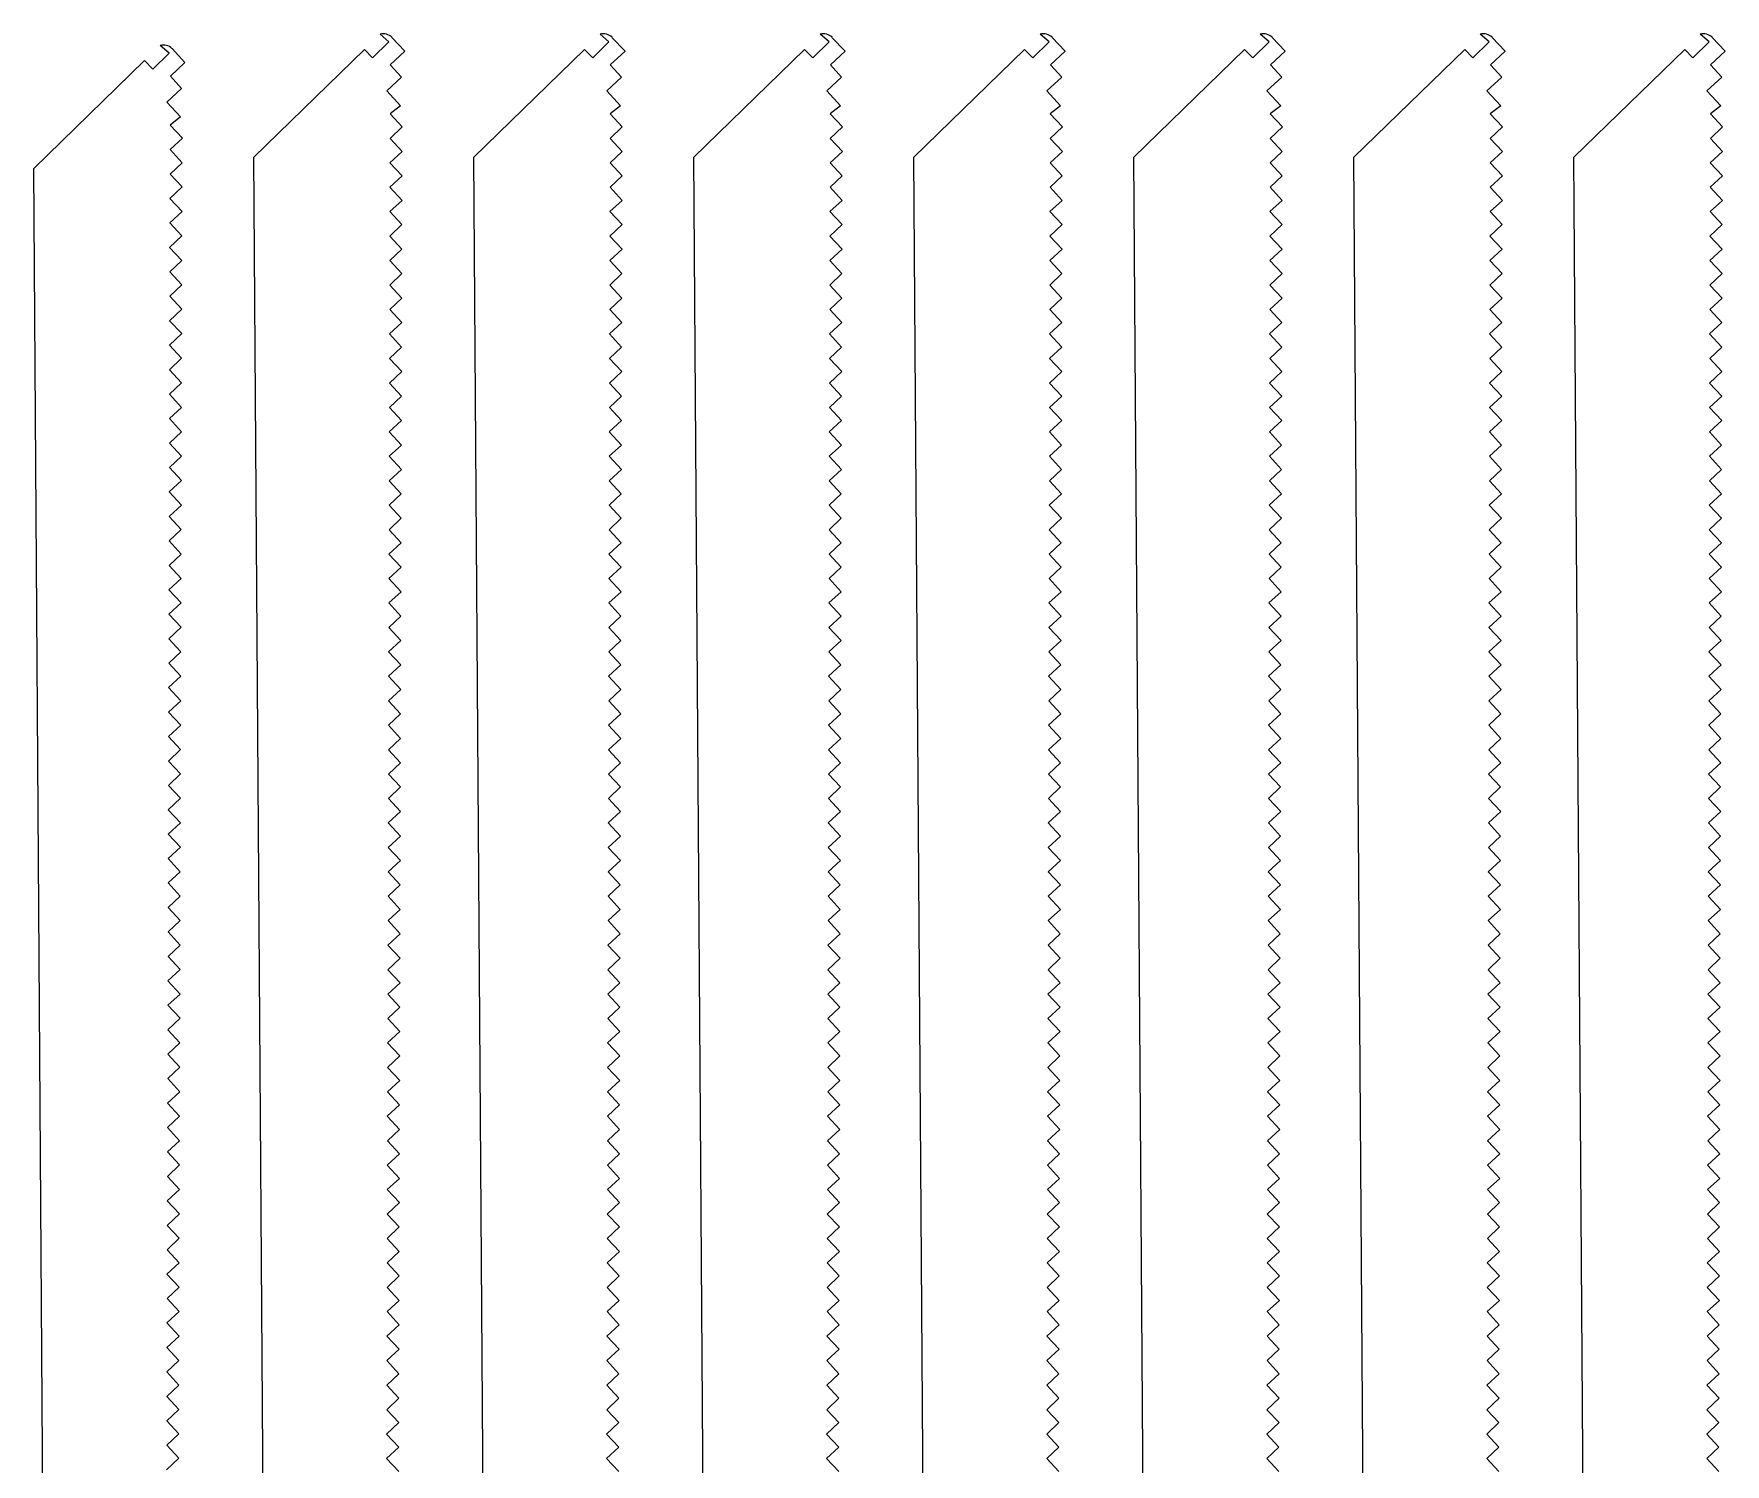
# Model space of a CAD drawing. Extents: x 12 to 2357, y -4 to 494.
# Drawn here: x 1015.9 to 1129.9, y 100.1 to 196.5 of the extents above; entities that cross this region are included whole.
import ezdxf

# ---------------------------------------------------------------- set-up
doc = ezdxf.new("R2010")
doc.units = 0
doc.layers.get('0').update_dxf_attribs({"linetype": 'CONTINUOUS'})

msp = doc.modelspace()

# ---------------------------------------------------------------- linework, layer by layer
for p, q in [((1039.83, 195.96), (1039.23, 196.48)), ((1040.03, 196.27), (1040.91, 195.33)), ((1054.67, 195.96), (1054.07, 196.48)), ((1054.87, 196.27), (1055.75, 195.33)), ((1069.51, 195.96), (1068.91, 196.48)), ((1069.71, 196.27), (1070.59, 195.33)), ((1084.35, 195.96), (1083.75, 196.48)), ((1084.55, 196.27), (1085.43, 195.33)), ((1099.19, 195.96), (1098.59, 196.48)), ((1099.39, 196.27), (1100.27, 195.33)), ((1114.03, 195.96), (1113.43, 196.48)), ((1114.23, 196.27), (1115.11, 195.33)), ((1128.87, 195.96), (1128.27, 196.48)), ((1129.07, 196.27), (1129.95, 195.33)), ((1023.9, 194.13), (1025, 195.2)), ((1025, 195.2), (1024.4, 195.72)), ((1025.2, 195.51), (1026.07, 194.57)), ((1030.71, 188.19), (1038.18, 195.45)), ((1038.18, 195.45), (1038.73, 194.88)), ((1038.73, 194.88), (1039.83, 195.96)), ((1040.91, 195.33), (1039.92, 194.41)), ((1045.55, 188.19), (1053.02, 195.45)), ((1053.02, 195.45), (1053.57, 194.88)), ((1053.57, 194.88), (1054.67, 195.96)), ((1055.75, 195.33), (1054.76, 194.41)), ((1060.39, 188.19), (1067.86, 195.45)), ((1067.86, 195.45), (1068.41, 194.88)), ((1068.41, 194.88), (1069.51, 195.96)), ((1070.59, 195.33), (1069.6, 194.41)), ((1075.23, 188.19), (1082.7, 195.45)), ((1082.7, 195.45), (1083.25, 194.88)), ((1083.25, 194.88), (1084.35, 195.96)), ((1085.43, 195.33), (1084.44, 194.41)), ((1090.07, 188.19), (1097.54, 195.45)), ((1097.54, 195.45), (1098.09, 194.88)), ((1098.09, 194.88), (1099.19, 195.96)), ((1100.27, 195.33), (1099.28, 194.41)), ((1104.91, 188.19), (1112.38, 195.45)), ((1112.38, 195.45), (1112.93, 194.88)), ((1112.93, 194.88), (1114.03, 195.96)), ((1115.11, 195.33), (1114.12, 194.41)), ((1119.75, 188.19), (1127.22, 195.45)), ((1127.22, 195.45), (1127.77, 194.88)), ((1127.77, 194.88), (1128.87, 195.96)), ((1129.95, 195.33), (1128.96, 194.41)), ((1015.88, 187.43), (1023.34, 194.7)), ((1023.34, 194.7), (1023.9, 194.13)), ((1026.07, 194.57), (1025.09, 193.65)), ((1039.92, 194.41), (1040.68, 193.59)), ((1054.76, 194.41), (1055.52, 193.59)), ((1069.6, 194.41), (1070.36, 193.59)), ((1084.44, 194.41), (1085.2, 193.59)), ((1099.28, 194.41), (1100.04, 193.59)), ((1114.12, 194.41), (1114.88, 193.59)), ((1128.96, 194.41), (1129.72, 193.59)), ((1025.85, 192.83), (1024.84, 191.91)), ((1025.09, 193.65), (1025.85, 192.83)), ((1040.68, 193.59), (1039.68, 192.67)), ((1055.52, 193.59), (1054.52, 192.67)), ((1070.36, 193.59), (1069.36, 192.67)), ((1085.2, 193.59), (1084.2, 192.67)), ((1100.04, 193.59), (1099.04, 192.67)), ((1114.88, 193.59), (1113.88, 192.67)), ((1129.72, 193.59), (1128.72, 192.67)), ((1024.84, 191.91), (1025.78, 190.9)), ((1039.68, 192.67), (1040.61, 191.66)), ((1040.61, 191.66), (1039.91, 191.11)), ((1054.52, 192.67), (1055.45, 191.66)), ((1055.45, 191.66), (1054.75, 191.11)), ((1069.36, 192.67), (1070.29, 191.66)), ((1070.29, 191.66), (1069.59, 191.11)), ((1084.2, 192.67), (1085.13, 191.66)), ((1085.13, 191.66), (1084.43, 191.11)), ((1099.04, 192.67), (1099.97, 191.66)), ((1099.97, 191.66), (1099.27, 191.11)), ((1113.88, 192.67), (1114.81, 191.66)), ((1114.81, 191.66), (1114.11, 191.11)), ((1128.72, 192.67), (1129.65, 191.66)), ((1129.65, 191.66), (1128.95, 191.11)), ((1025.78, 190.9), (1025.08, 190.35)), ((1039.91, 191.11), (1040.73, 190.23)), ((1054.75, 191.11), (1055.57, 190.23)), ((1069.59, 191.11), (1070.41, 190.23)), ((1084.43, 191.11), (1085.25, 190.23)), ((1099.27, 191.11), (1100.09, 190.23)), ((1114.11, 191.11), (1114.93, 190.23)), ((1128.95, 191.11), (1129.77, 190.23)), ((1025.9, 189.48), (1025.07, 188.7)), ((1025.08, 190.35), (1025.9, 189.48)), ((1040.73, 190.23), (1039.91, 189.46)), ((1039.91, 189.46), (1040.73, 188.58)), ((1055.57, 190.23), (1054.75, 189.46)), ((1054.75, 189.46), (1055.57, 188.58)), ((1070.41, 190.23), (1069.59, 189.46)), ((1069.59, 189.46), (1070.41, 188.58)), ((1085.25, 190.23), (1084.43, 189.46)), ((1084.43, 189.46), (1085.25, 188.58)), ((1100.09, 190.23), (1099.27, 189.46)), ((1099.27, 189.46), (1100.08, 188.58)), ((1114.93, 190.23), (1114.11, 189.46)), ((1114.11, 189.46), (1114.92, 188.58)), ((1129.77, 190.23), (1128.95, 189.46)), ((1128.95, 189.46), (1129.76, 188.58)), ((1025.07, 188.7), (1025.89, 187.82)), ((1040.73, 188.58), (1039.9, 187.81)), ((1055.57, 188.58), (1054.74, 187.81)), ((1070.41, 188.58), (1069.58, 187.81)), ((1085.25, 188.58), (1084.42, 187.81)), ((1100.08, 188.58), (1099.26, 187.81)), ((1114.92, 188.58), (1114.1, 187.81)), ((1129.76, 188.58), (1128.94, 187.81)), ((1017.09, 11.54), (1015.88, 187.43)), ((1025.89, 187.82), (1025.07, 187.05)), ((1031.93, 12.3), (1030.71, 188.19)), ((1039.9, 187.81), (1040.72, 186.94)), ((1046.77, 12.3), (1045.55, 188.19)), ((1054.74, 187.81), (1055.56, 186.94)), ((1061.61, 12.3), (1060.39, 188.19)), ((1069.58, 187.81), (1070.4, 186.94)), ((1076.45, 12.3), (1075.23, 188.19)), ((1084.42, 187.81), (1085.24, 186.94)), ((1091.29, 12.3), (1090.07, 188.19)), ((1099.26, 187.81), (1100.08, 186.94)), ((1106.13, 12.3), (1104.91, 188.19)), ((1114.1, 187.81), (1114.92, 186.94)), ((1120.97, 12.3), (1119.75, 188.19)), ((1128.94, 187.81), (1129.76, 186.94)), ((1025.89, 186.18), (1025.06, 185.41)), ((1025.07, 187.05), (1025.89, 186.18)), ((1040.72, 186.94), (1039.9, 186.17)), ((1039.9, 186.17), (1040.72, 185.28)), ((1055.56, 186.94), (1054.74, 186.17)), ((1054.74, 186.17), (1055.56, 185.28)), ((1070.4, 186.94), (1069.58, 186.17)), ((1069.58, 186.17), (1070.4, 185.28)), ((1085.24, 186.94), (1084.42, 186.17)), ((1084.42, 186.17), (1085.24, 185.28)), ((1100.08, 186.94), (1099.26, 186.17)), ((1099.26, 186.17), (1100.08, 185.28)), ((1114.92, 186.94), (1114.1, 186.17)), ((1114.1, 186.17), (1114.92, 185.28)), ((1129.76, 186.94), (1128.94, 186.17)), ((1128.94, 186.17), (1129.76, 185.28)), ((1025.06, 185.41), (1025.88, 184.52)), ((1040.72, 185.28), (1039.89, 184.52)), ((1055.56, 185.28), (1054.73, 184.52)), ((1070.4, 185.28), (1069.57, 184.52)), ((1085.24, 185.28), (1084.41, 184.52)), ((1100.08, 185.28), (1099.25, 184.52)), ((1114.92, 185.28), (1114.09, 184.52)), ((1129.76, 185.28), (1128.93, 184.52)), ((1025.88, 184.52), (1025.06, 183.76)), ((1025.06, 183.76), (1025.87, 182.89)), ((1039.89, 184.52), (1040.71, 183.64)), ((1054.73, 184.52), (1055.55, 183.64)), ((1069.57, 184.52), (1070.39, 183.64)), ((1084.41, 184.52), (1085.23, 183.64)), ((1099.25, 184.52), (1100.07, 183.64)), ((1114.09, 184.52), (1114.91, 183.64)), ((1128.93, 184.52), (1129.75, 183.64)), ((1025.87, 182.89), (1025.04, 182.11)), ((1040.71, 183.64), (1039.88, 182.87)), ((1039.88, 182.87), (1040.71, 181.98)), ((1055.55, 183.64), (1054.72, 182.87)), ((1054.72, 182.87), (1055.55, 181.98)), ((1070.39, 183.64), (1069.56, 182.87)), ((1069.56, 182.87), (1070.39, 181.98)), ((1085.23, 183.64), (1084.4, 182.87)), ((1084.4, 182.87), (1085.23, 181.98)), ((1100.07, 183.64), (1099.24, 182.87)), ((1099.24, 182.87), (1100.07, 181.98)), ((1114.91, 183.64), (1114.08, 182.87)), ((1114.08, 182.87), (1114.91, 181.98)), ((1129.75, 183.64), (1128.92, 182.87)), ((1128.92, 182.87), (1129.75, 181.98)), ((1025.04, 182.11), (1025.87, 181.23)), ((1040.71, 181.98), (1039.89, 181.22)), ((1055.55, 181.98), (1054.73, 181.22)), ((1070.39, 181.98), (1069.57, 181.22)), ((1085.23, 181.98), (1084.41, 181.22)), ((1100.07, 181.98), (1099.25, 181.22)), ((1114.91, 181.98), (1114.08, 181.22)), ((1129.75, 181.98), (1128.92, 181.22)), ((1025.87, 181.23), (1025.05, 180.46)), ((1025.05, 180.46), (1025.87, 179.58)), ((1040.7, 180.34), (1039.88, 179.57)), ((1039.89, 181.22), (1040.7, 180.34)), ((1055.54, 180.34), (1054.72, 179.57)), ((1054.73, 181.22), (1055.54, 180.34)), ((1070.38, 180.34), (1069.56, 179.57)), ((1069.57, 181.22), (1070.38, 180.34)), ((1085.22, 180.34), (1084.4, 179.57)), ((1084.41, 181.22), (1085.22, 180.34)), ((1100.06, 180.34), (1099.24, 179.57)), ((1099.25, 181.22), (1100.06, 180.34)), ((1114.08, 181.22), (1114.9, 180.34)), ((1114.9, 180.34), (1114.08, 179.57)), ((1128.92, 181.22), (1129.74, 180.34)), ((1129.74, 180.34), (1128.92, 179.57)), ((1025.87, 179.58), (1025.05, 178.82)), ((1039.88, 179.57), (1040.7, 178.69)), ((1054.72, 179.57), (1055.54, 178.69)), ((1069.56, 179.57), (1070.38, 178.69)), ((1084.4, 179.57), (1085.22, 178.69)), ((1099.24, 179.57), (1100.06, 178.69)), ((1114.08, 179.57), (1114.9, 178.69)), ((1128.92, 179.57), (1129.74, 178.69)), ((1025.05, 178.82), (1025.86, 177.93)), ((1040.7, 178.69), (1039.88, 177.92)), ((1055.54, 178.69), (1054.72, 177.92)), ((1070.38, 178.69), (1069.56, 177.92)), ((1085.22, 178.69), (1084.4, 177.92)), ((1100.06, 178.69), (1099.24, 177.92)), ((1114.9, 178.69), (1114.08, 177.92)), ((1129.74, 178.69), (1128.92, 177.92)), ((1025.86, 177.93), (1025.04, 177.16)), ((1025.04, 177.16), (1025.86, 176.29)), ((1040.69, 177.04), (1039.86, 176.27)), ((1039.88, 177.92), (1040.69, 177.04)), ((1055.53, 177.04), (1054.7, 176.27)), ((1054.72, 177.92), (1055.53, 177.04)), ((1070.37, 177.04), (1069.54, 176.27)), ((1069.56, 177.92), (1070.37, 177.04)), ((1085.21, 177.04), (1084.38, 176.27)), ((1084.4, 177.92), (1085.21, 177.04)), ((1100.05, 177.04), (1099.22, 176.27)), ((1099.24, 177.92), (1100.05, 177.04)), ((1114.89, 177.04), (1114.06, 176.27)), ((1114.08, 177.92), (1114.89, 177.04)), ((1129.73, 177.04), (1128.9, 176.27)), ((1128.92, 177.92), (1129.73, 177.04)), ((1025.86, 176.29), (1025.03, 175.51)), ((1039.86, 176.27), (1040.68, 175.38)), ((1054.7, 176.27), (1055.52, 175.38)), ((1069.54, 176.27), (1070.36, 175.38)), ((1084.38, 176.27), (1085.2, 175.38)), ((1099.22, 176.27), (1100.04, 175.38)), ((1114.06, 176.27), (1114.88, 175.38)), ((1128.9, 176.27), (1129.72, 175.38)), ((1025.03, 175.51), (1025.85, 174.63)), ((1025.85, 174.63), (1025.03, 173.85)), ((1040.68, 175.38), (1039.87, 174.61)), ((1039.87, 174.61), (1040.69, 173.74)), ((1055.52, 175.38), (1054.71, 174.61)), ((1054.71, 174.61), (1055.53, 173.74)), ((1070.36, 175.38), (1069.55, 174.61)), ((1069.55, 174.61), (1070.37, 173.74)), ((1085.2, 175.38), (1084.39, 174.61)), ((1084.39, 174.61), (1085.21, 173.74)), ((1100.04, 175.38), (1099.23, 174.61)), ((1099.23, 174.61), (1100.05, 173.74)), ((1114.88, 175.38), (1114.07, 174.61)), ((1114.07, 174.61), (1114.89, 173.74)), ((1129.72, 175.38), (1128.91, 174.61)), ((1128.91, 174.61), (1129.72, 173.74)), ((1025.03, 173.85), (1025.85, 172.98)), ((1040.69, 173.74), (1039.86, 172.96)), ((1055.53, 173.74), (1054.7, 172.96)), ((1070.37, 173.74), (1069.54, 172.96)), ((1085.21, 173.74), (1084.38, 172.96)), ((1100.05, 173.74), (1099.22, 172.96)), ((1114.89, 173.74), (1114.06, 172.96)), ((1129.72, 173.74), (1128.9, 172.96)), ((1025.85, 172.98), (1025.02, 172.21)), ((1039.86, 172.96), (1040.68, 172.08)), ((1054.7, 172.96), (1055.52, 172.08)), ((1069.54, 172.96), (1070.36, 172.08)), ((1084.38, 172.96), (1085.2, 172.08)), ((1099.22, 172.96), (1100.04, 172.08)), ((1114.06, 172.96), (1114.88, 172.08)), ((1128.9, 172.96), (1129.72, 172.08)), ((1025.02, 172.21), (1025.85, 171.32)), ((1025.85, 171.32), (1025.02, 170.56)), ((1040.68, 172.08), (1039.86, 171.32)), ((1039.86, 171.32), (1040.68, 170.44)), ((1055.52, 172.08), (1054.7, 171.32)), ((1054.7, 171.32), (1055.52, 170.44)), ((1070.36, 172.08), (1069.54, 171.32)), ((1069.54, 171.32), (1070.36, 170.44)), ((1085.2, 172.08), (1084.38, 171.32)), ((1084.38, 171.32), (1085.2, 170.44)), ((1100.04, 172.08), (1099.22, 171.32)), ((1099.22, 171.32), (1100.04, 170.44)), ((1114.88, 172.08), (1114.06, 171.32)), ((1114.06, 171.32), (1114.88, 170.44)), ((1129.72, 172.08), (1128.9, 171.32)), ((1128.9, 171.32), (1129.72, 170.44)), ((1025.02, 170.56), (1025.84, 169.68)), ((1040.68, 170.44), (1039.85, 169.67)), ((1055.52, 170.44), (1054.69, 169.67)), ((1070.36, 170.44), (1069.53, 169.67)), ((1085.2, 170.44), (1084.37, 169.67)), ((1100.04, 170.44), (1099.21, 169.67)), ((1114.88, 170.44), (1114.05, 169.67)), ((1129.72, 170.44), (1128.89, 169.67)), ((1025.84, 169.68), (1025.02, 168.91)), ((1025.02, 168.91), (1025.84, 168.03)), ((1039.85, 169.67), (1040.67, 168.78)), ((1054.69, 169.67), (1055.51, 168.78)), ((1069.53, 169.67), (1070.35, 168.78)), ((1084.37, 169.67), (1085.19, 168.78)), ((1099.21, 169.67), (1100.03, 168.78)), ((1114.05, 169.67), (1114.87, 168.78)), ((1128.89, 169.67), (1129.71, 168.78)), ((1025.84, 168.03), (1025.02, 167.26)), ((1040.67, 168.78), (1039.85, 168.02)), ((1039.85, 168.02), (1040.67, 167.14)), ((1055.51, 168.78), (1054.69, 168.02)), ((1054.69, 168.02), (1055.51, 167.14)), ((1070.35, 168.78), (1069.53, 168.02)), ((1069.53, 168.02), (1070.35, 167.14)), ((1085.19, 168.78), (1084.37, 168.02)), ((1084.37, 168.02), (1085.19, 167.14)), ((1100.03, 168.78), (1099.21, 168.02)), ((1099.21, 168.02), (1100.03, 167.14)), ((1114.87, 168.78), (1114.05, 168.02)), ((1114.05, 168.02), (1114.87, 167.14)), ((1129.71, 168.78), (1128.89, 168.02)), ((1128.89, 168.02), (1129.71, 167.14)), ((1025.02, 167.26), (1025.83, 166.38)), ((1040.67, 167.14), (1039.85, 166.37)), ((1055.51, 167.14), (1054.69, 166.37)), ((1070.35, 167.14), (1069.53, 166.37)), ((1085.19, 167.14), (1084.37, 166.37)), ((1100.03, 167.14), (1099.21, 166.37)), ((1114.87, 167.14), (1114.05, 166.37)), ((1129.71, 167.14), (1128.89, 166.37)), ((1025.83, 166.38), (1025.01, 165.62)), ((1025.01, 165.62), (1025.83, 164.73)), ((1040.66, 165.49), (1039.84, 164.72)), ((1039.85, 166.37), (1040.66, 165.49)), ((1055.5, 165.49), (1054.68, 164.72)), ((1054.69, 166.37), (1055.5, 165.49)), ((1070.34, 165.49), (1069.52, 164.72)), ((1069.53, 166.37), (1070.34, 165.49)), ((1085.18, 165.49), (1084.36, 164.72)), ((1084.37, 166.37), (1085.18, 165.49)), ((1100.02, 165.49), (1099.2, 164.72)), ((1099.21, 166.37), (1100.02, 165.49)), ((1114.86, 165.49), (1114.04, 164.72)), ((1114.05, 166.37), (1114.86, 165.49)), ((1129.7, 165.49), (1128.88, 164.72)), ((1128.89, 166.37), (1129.7, 165.49)), ((1025.83, 164.73), (1025.01, 163.96)), ((1039.84, 164.72), (1040.66, 163.84)), ((1054.68, 164.72), (1055.5, 163.84)), ((1069.52, 164.72), (1070.34, 163.84)), ((1084.36, 164.72), (1085.18, 163.84)), ((1099.2, 164.72), (1100.02, 163.84)), ((1114.04, 164.72), (1114.86, 163.84)), ((1128.88, 164.72), (1129.7, 163.84)), ((1025.01, 163.96), (1025.82, 163.09)), ((1040.66, 163.84), (1039.84, 163.07)), ((1055.5, 163.84), (1054.68, 163.07)), ((1070.34, 163.84), (1069.52, 163.07)), ((1085.18, 163.84), (1084.36, 163.07)), ((1100.02, 163.84), (1099.2, 163.07)), ((1114.86, 163.84), (1114.04, 163.07)), ((1129.7, 163.84), (1128.88, 163.07)), ((1025.82, 163.09), (1025, 162.31)), ((1025, 162.31), (1025.82, 161.43)), ((1040.65, 162.19), (1039.83, 161.42)), ((1039.84, 163.07), (1040.65, 162.19)), ((1055.49, 162.19), (1054.67, 161.42)), ((1054.68, 163.07), (1055.49, 162.19)), ((1070.33, 162.19), (1069.51, 161.42)), ((1069.52, 163.07), (1070.33, 162.19)), ((1085.17, 162.19), (1084.35, 161.42)), ((1084.36, 163.07), (1085.17, 162.19)), ((1100.01, 162.19), (1099.19, 161.42)), ((1099.2, 163.07), (1100.01, 162.19)), ((1114.85, 162.19), (1114.03, 161.42)), ((1114.04, 163.07), (1114.85, 162.19)), ((1129.69, 162.19), (1128.87, 161.42)), ((1128.88, 163.07), (1129.69, 162.19)), ((1025.82, 161.43), (1025, 160.66)), ((1039.83, 161.42), (1040.65, 160.55)), ((1054.67, 161.42), (1055.49, 160.55)), ((1069.51, 161.42), (1070.33, 160.55)), ((1084.35, 161.42), (1085.17, 160.55)), ((1099.19, 161.42), (1100.01, 160.55)), ((1114.03, 161.42), (1114.85, 160.55)), ((1128.87, 161.42), (1129.69, 160.55)), ((1025.82, 159.79), (1024.99, 159.01)), ((1025, 160.66), (1025.82, 159.79)), ((1040.65, 160.55), (1039.83, 159.77)), ((1039.83, 159.77), (1040.65, 158.89)), ((1055.49, 160.55), (1054.67, 159.77)), ((1054.67, 159.77), (1055.49, 158.89)), ((1070.33, 160.55), (1069.51, 159.77)), ((1069.51, 159.77), (1070.33, 158.89)), ((1085.17, 160.55), (1084.35, 159.77)), ((1084.35, 159.77), (1085.17, 158.89)), ((1100.01, 160.55), (1099.19, 159.77)), ((1099.19, 159.77), (1100.01, 158.89)), ((1114.85, 160.55), (1114.03, 159.77)), ((1114.03, 159.77), (1114.85, 158.89)), ((1129.69, 160.55), (1128.87, 159.77)), ((1128.87, 159.77), (1129.69, 158.89)), ((1024.99, 159.01), (1025.81, 158.13)), ((1040.65, 158.89), (1039.82, 158.13)), ((1055.49, 158.89), (1054.66, 158.13)), ((1070.33, 158.89), (1069.5, 158.13)), ((1085.17, 158.89), (1084.34, 158.13)), ((1100.01, 158.89), (1099.18, 158.13)), ((1114.85, 158.89), (1114.02, 158.13)), ((1129.69, 158.89), (1128.86, 158.13)), ((1025.81, 158.13), (1024.99, 157.37)), ((1039.82, 158.13), (1040.64, 157.25)), ((1054.66, 158.13), (1055.48, 157.25)), ((1069.5, 158.13), (1070.32, 157.25)), ((1084.34, 158.13), (1085.16, 157.25)), ((1099.18, 158.13), (1100, 157.25)), ((1114.02, 158.13), (1114.84, 157.25)), ((1128.86, 158.13), (1129.68, 157.25)), ((1025.81, 156.49), (1024.98, 155.72)), ((1024.99, 157.37), (1025.81, 156.49)), ((1040.64, 157.25), (1039.82, 156.48)), ((1039.82, 156.48), (1040.64, 155.59)), ((1055.48, 157.25), (1054.66, 156.48)), ((1054.66, 156.48), (1055.48, 155.59)), ((1070.32, 157.25), (1069.5, 156.48)), ((1069.5, 156.48), (1070.32, 155.59)), ((1085.16, 157.25), (1084.34, 156.48)), ((1084.34, 156.48), (1085.16, 155.59)), ((1100, 157.25), (1099.18, 156.48)), ((1099.18, 156.48), (1100, 155.59)), ((1114.84, 157.25), (1114.02, 156.48)), ((1114.02, 156.48), (1114.84, 155.59)), ((1129.68, 157.25), (1128.86, 156.48)), ((1128.86, 156.48), (1129.68, 155.59)), ((1024.98, 155.72), (1025.8, 154.84)), ((1040.64, 155.59), (1039.81, 154.83)), ((1055.48, 155.59), (1054.65, 154.83)), ((1070.32, 155.59), (1069.49, 154.83)), ((1085.16, 155.59), (1084.33, 154.83)), ((1100, 155.59), (1099.17, 154.83)), ((1114.84, 155.59), (1114.01, 154.83)), ((1129.68, 155.59), (1128.85, 154.83)), ((1025.8, 154.84), (1024.98, 154.07)), ((1024.98, 154.07), (1025.79, 153.2)), ((1039.81, 154.83), (1040.63, 153.96)), ((1054.65, 154.83), (1055.47, 153.96)), ((1069.49, 154.83), (1070.31, 153.96)), ((1084.33, 154.83), (1085.15, 153.96)), ((1099.17, 154.83), (1099.99, 153.96)), ((1114.01, 154.83), (1114.83, 153.96)), ((1128.85, 154.83), (1129.67, 153.96)), ((1025.79, 153.2), (1024.97, 152.43)), ((1040.63, 153.96), (1039.8, 153.19)), ((1039.8, 153.19), (1040.63, 152.3)), ((1055.47, 153.96), (1054.64, 153.19)), ((1054.64, 153.19), (1055.47, 152.3)), ((1070.31, 153.96), (1069.48, 153.19)), ((1069.48, 153.19), (1070.31, 152.3)), ((1085.15, 153.96), (1084.32, 153.19)), ((1084.32, 153.19), (1085.15, 152.3)), ((1099.99, 153.96), (1099.16, 153.19)), ((1099.16, 153.19), (1099.99, 152.3)), ((1114.83, 153.96), (1114, 153.19)), ((1114, 153.19), (1114.83, 152.3)), ((1129.67, 153.96), (1128.84, 153.19)), ((1128.84, 153.19), (1129.67, 152.3)), ((1024.97, 152.43), (1025.79, 151.54)), ((1040.63, 152.3), (1039.81, 151.53)), ((1055.47, 152.3), (1054.65, 151.53)), ((1070.31, 152.3), (1069.49, 151.53)), ((1085.15, 152.3), (1084.33, 151.53)), ((1099.99, 152.3), (1099.17, 151.53)), ((1114.83, 152.3), (1114.01, 151.53)), ((1129.67, 152.3), (1128.85, 151.53)), ((1025.79, 151.54), (1024.97, 150.77)), ((1024.97, 150.77), (1025.79, 149.9)), ((1040.62, 150.65), (1039.8, 149.89)), ((1039.81, 151.53), (1040.62, 150.65)), ((1055.46, 150.65), (1054.64, 149.89)), ((1054.65, 151.53), (1055.46, 150.65)), ((1070.3, 150.65), (1069.48, 149.89)), ((1069.49, 151.53), (1070.3, 150.65)), ((1085.14, 150.65), (1084.32, 149.89)), ((1084.33, 151.53), (1085.14, 150.65)), ((1099.98, 150.65), (1099.16, 149.89)), ((1099.17, 151.53), (1099.98, 150.65)), ((1114.82, 150.65), (1114, 149.89)), ((1114.01, 151.53), (1114.82, 150.65)), ((1129.66, 150.65), (1128.84, 149.89)), ((1128.85, 151.53), (1129.66, 150.65)), ((1025.79, 149.9), (1024.97, 149.13)), ((1039.8, 149.89), (1040.62, 149)), ((1054.64, 149.89), (1055.46, 149)), ((1069.48, 149.89), (1070.3, 149)), ((1084.32, 149.89), (1085.14, 149)), ((1099.16, 149.89), (1099.98, 149)), ((1114, 149.89), (1114.82, 149)), ((1128.84, 149.89), (1129.66, 149)), ((1024.97, 149.13), (1025.78, 148.24)), ((1040.62, 149), (1039.8, 148.23)), ((1055.46, 149), (1054.64, 148.23)), ((1070.3, 149), (1069.48, 148.23)), ((1085.14, 149), (1084.32, 148.23)), ((1099.98, 149), (1099.16, 148.23)), ((1114.82, 149), (1114, 148.23)), ((1129.66, 149), (1128.84, 148.23)), ((1025.78, 148.24), (1024.96, 147.47)), ((1024.96, 147.47), (1025.78, 146.6)), ((1040.61, 147.36), (1039.79, 146.59)), ((1039.8, 148.23), (1040.61, 147.36)), ((1055.45, 147.36), (1054.63, 146.59)), ((1054.64, 148.23), (1055.45, 147.36)), ((1070.29, 147.36), (1069.47, 146.59)), ((1069.48, 148.23), (1070.29, 147.36)), ((1085.13, 147.36), (1084.31, 146.59)), ((1084.32, 148.23), (1085.13, 147.36)), ((1099.97, 147.36), (1099.15, 146.59)), ((1099.16, 148.23), (1099.97, 147.36)), ((1114.81, 147.36), (1113.99, 146.59)), ((1114, 148.23), (1114.81, 147.36)), ((1129.65, 147.36), (1128.83, 146.59)), ((1128.84, 148.23), (1129.65, 147.36)), ((1025.78, 146.6), (1024.96, 145.83)), ((1039.79, 146.59), (1040.61, 145.72)), ((1054.63, 146.59), (1055.45, 145.72)), ((1069.47, 146.59), (1070.29, 145.72)), ((1084.31, 146.59), (1085.13, 145.72)), ((1099.15, 146.59), (1099.96, 145.72)), ((1113.99, 146.59), (1114.8, 145.72)), ((1128.83, 146.59), (1129.64, 145.72)), ((1025.77, 144.96), (1024.95, 144.19)), ((1024.96, 145.83), (1025.77, 144.96)), ((1040.61, 145.72), (1039.79, 144.95)), ((1039.79, 144.95), (1040.61, 144.07)), ((1055.45, 145.72), (1054.63, 144.95)), ((1054.63, 144.95), (1055.45, 144.07)), ((1070.29, 145.72), (1069.47, 144.95)), ((1069.47, 144.95), (1070.29, 144.07)), ((1085.13, 145.72), (1084.31, 144.95)), ((1084.31, 144.95), (1085.13, 144.07)), ((1099.96, 145.72), (1099.15, 144.95)), ((1099.15, 144.95), (1099.97, 144.07)), ((1114.8, 145.72), (1113.99, 144.95)), ((1113.99, 144.95), (1114.81, 144.07)), ((1129.64, 145.72), (1128.83, 144.95)), ((1128.83, 144.95), (1129.65, 144.07)), ((1024.95, 144.19), (1025.77, 143.31)), ((1040.61, 144.07), (1039.78, 143.3)), ((1055.45, 144.07), (1054.62, 143.3)), ((1070.29, 144.07), (1069.46, 143.3)), ((1085.13, 144.07), (1084.3, 143.3)), ((1099.97, 144.07), (1099.14, 143.3)), ((1114.81, 144.07), (1113.98, 143.3)), ((1129.65, 144.07), (1128.82, 143.3)), ((1025.77, 143.31), (1024.94, 142.54)), ((1039.78, 143.3), (1040.6, 142.41)), ((1054.62, 143.3), (1055.44, 142.41)), ((1069.46, 143.3), (1070.28, 142.41)), ((1084.3, 143.3), (1085.12, 142.41)), ((1099.14, 143.3), (1099.96, 142.41)), ((1113.98, 143.3), (1114.8, 142.41)), ((1128.82, 143.3), (1129.64, 142.41)), ((1024.94, 142.54), (1025.77, 141.66)), ((1025.77, 141.66), (1024.94, 140.89)), ((1040.6, 142.41), (1039.78, 141.65)), ((1039.78, 141.65), (1040.6, 140.77)), ((1055.44, 142.41), (1054.62, 141.65)), ((1054.62, 141.65), (1055.44, 140.77)), ((1070.28, 142.41), (1069.46, 141.65)), ((1069.46, 141.65), (1070.28, 140.77)), ((1085.12, 142.41), (1084.3, 141.65)), ((1084.3, 141.65), (1085.12, 140.77)), ((1099.96, 142.41), (1099.14, 141.65)), ((1099.14, 141.65), (1099.96, 140.77)), ((1114.8, 142.41), (1113.98, 141.65)), ((1113.98, 141.65), (1114.8, 140.77)), ((1129.64, 142.41), (1128.82, 141.65)), ((1128.82, 141.65), (1129.64, 140.77)), ((1024.94, 140.89), (1025.76, 140.01)), ((1040.6, 140.77), (1039.78, 140)), ((1055.44, 140.77), (1054.61, 140)), ((1070.28, 140.77), (1069.45, 140)), ((1085.12, 140.77), (1084.29, 140)), ((1099.96, 140.77), (1099.13, 140)), ((1114.8, 140.77), (1113.97, 140)), ((1129.64, 140.77), (1128.81, 140)), ((1025.76, 140.01), (1024.94, 139.25)), ((1024.94, 139.25), (1025.76, 138.36)), ((1039.78, 140), (1040.59, 139.12)), ((1054.61, 140), (1055.43, 139.12)), ((1069.45, 140), (1070.27, 139.12)), ((1084.29, 140), (1085.11, 139.12)), ((1099.13, 140), (1099.95, 139.12)), ((1113.97, 140), (1114.79, 139.12)), ((1128.81, 140), (1129.63, 139.12)), ((1025.76, 138.36), (1024.94, 137.59)), ((1040.59, 139.12), (1039.77, 138.35)), ((1039.77, 138.35), (1040.59, 137.47)), ((1055.43, 139.12), (1054.61, 138.35)), ((1054.61, 138.35), (1055.43, 137.47)), ((1070.27, 139.12), (1069.45, 138.35)), ((1069.45, 138.35), (1070.27, 137.47)), ((1085.11, 139.12), (1084.29, 138.35)), ((1084.29, 138.35), (1085.11, 137.47)), ((1099.95, 139.12), (1099.13, 138.35)), ((1099.13, 138.35), (1099.95, 137.47)), ((1114.79, 139.12), (1113.97, 138.35)), ((1113.97, 138.35), (1114.79, 137.47)), ((1129.63, 139.12), (1128.81, 138.35)), ((1128.81, 138.35), (1129.63, 137.47)), ((1024.94, 137.59), (1025.75, 136.72)), ((1040.59, 137.47), (1039.77, 136.71)), ((1055.43, 137.47), (1054.61, 136.71)), ((1070.27, 137.47), (1069.45, 136.71)), ((1085.11, 137.47), (1084.29, 136.71)), ((1099.95, 137.47), (1099.13, 136.71)), ((1114.79, 137.47), (1113.97, 136.71)), ((1129.63, 137.47), (1128.81, 136.71)), ((1025.75, 136.72), (1024.93, 135.95)), ((1024.93, 135.95), (1025.75, 135.06)), ((1040.58, 135.82), (1039.76, 135.05)), ((1039.77, 136.71), (1040.58, 135.82)), ((1055.42, 135.82), (1054.6, 135.05)), ((1054.61, 136.71), (1055.42, 135.82)), ((1070.26, 135.82), (1069.44, 135.05)), ((1069.45, 136.71), (1070.26, 135.82)), ((1085.1, 135.82), (1084.28, 135.05)), ((1084.29, 136.71), (1085.1, 135.82)), ((1099.94, 135.82), (1099.12, 135.05)), ((1099.13, 136.71), (1099.94, 135.82)), ((1114.78, 135.82), (1113.96, 135.05)), ((1113.97, 136.71), (1114.78, 135.82)), ((1129.62, 135.82), (1128.8, 135.05)), ((1128.81, 136.71), (1129.62, 135.82)), ((1025.75, 135.06), (1024.93, 134.3)), ((1039.76, 135.05), (1040.58, 134.18)), ((1054.6, 135.05), (1055.42, 134.18)), ((1069.44, 135.05), (1070.26, 134.18)), ((1084.28, 135.05), (1085.1, 134.18)), ((1099.12, 135.05), (1099.94, 134.18)), ((1113.96, 135.05), (1114.78, 134.18)), ((1128.8, 135.05), (1129.62, 134.18)), ((1024.93, 134.3), (1025.74, 133.42)), ((1040.58, 134.18), (1039.76, 133.4)), ((1055.42, 134.18), (1054.6, 133.4)), ((1070.26, 134.18), (1069.44, 133.4)), ((1085.1, 134.18), (1084.28, 133.4)), ((1099.94, 134.18), (1099.12, 133.4)), ((1114.78, 134.18), (1113.96, 133.4)), ((1129.62, 134.18), (1128.8, 133.4)), ((1025.74, 133.42), (1024.92, 132.64)), ((1024.92, 132.64), (1025.74, 131.76)), ((1040.58, 132.52), (1039.75, 131.76)), ((1039.76, 133.4), (1040.58, 132.52)), ((1055.41, 132.52), (1054.59, 131.76)), ((1054.6, 133.4), (1055.41, 132.52)), ((1070.25, 132.52), (1069.43, 131.76)), ((1069.44, 133.4), (1070.25, 132.52)), ((1085.09, 132.52), (1084.27, 131.76)), ((1084.28, 133.4), (1085.09, 132.52)), ((1099.93, 132.52), (1099.11, 131.76)), ((1099.12, 133.4), (1099.93, 132.52)), ((1114.77, 132.52), (1113.95, 131.76)), ((1113.96, 133.4), (1114.77, 132.52)), ((1129.61, 132.52), (1128.79, 131.76)), ((1128.8, 133.4), (1129.61, 132.52)), ((1025.74, 131.76), (1024.92, 131)), ((1039.75, 131.76), (1040.57, 130.88)), ((1054.59, 131.76), (1055.41, 130.88)), ((1069.43, 131.76), (1070.25, 130.88)), ((1084.27, 131.76), (1085.09, 130.88)), ((1099.11, 131.76), (1099.93, 130.88)), ((1113.95, 131.76), (1114.77, 130.88)), ((1128.79, 131.76), (1129.61, 130.88)), ((1025.74, 130.12), (1024.91, 129.34)), ((1024.92, 131), (1025.74, 130.12)), ((1040.57, 130.88), (1039.75, 130.1)), ((1039.75, 130.1), (1040.57, 129.23)), ((1055.41, 130.88), (1054.59, 130.1)), ((1054.59, 130.1), (1055.41, 129.23)), ((1070.25, 130.88), (1069.43, 130.1)), ((1069.43, 130.1), (1070.25, 129.23)), ((1085.09, 130.88), (1084.27, 130.1)), ((1084.27, 130.1), (1085.09, 129.23)), ((1099.93, 130.88), (1099.11, 130.1)), ((1099.11, 130.1), (1099.93, 129.23)), ((1114.77, 130.88), (1113.95, 130.1)), ((1113.95, 130.1), (1114.77, 129.23)), ((1129.61, 130.88), (1128.79, 130.1)), ((1128.79, 130.1), (1129.61, 129.23)), ((1024.91, 129.34), (1025.73, 128.47)), ((1040.57, 129.23), (1039.74, 128.46)), ((1055.41, 129.23), (1054.58, 128.46)), ((1070.25, 129.23), (1069.42, 128.46)), ((1085.09, 129.23), (1084.26, 128.46)), ((1099.93, 129.23), (1099.1, 128.46)), ((1114.77, 129.23), (1113.94, 128.46)), ((1129.61, 129.23), (1128.78, 128.46)), ((1025.73, 128.47), (1024.91, 127.7)), ((1039.74, 128.46), (1040.56, 127.58)), ((1054.58, 128.46), (1055.4, 127.58)), ((1069.42, 128.46), (1070.24, 127.58)), ((1084.26, 128.46), (1085.08, 127.58)), ((1099.1, 128.46), (1099.92, 127.58)), ((1113.94, 128.46), (1114.76, 127.58)), ((1128.78, 128.46), (1129.6, 127.58)), ((1024.91, 127.7), (1025.73, 126.82)), ((1025.73, 126.82), (1024.91, 126.06)), ((1040.56, 127.58), (1039.74, 126.81)), ((1039.74, 126.81), (1040.56, 125.93)), ((1055.4, 127.58), (1054.58, 126.81)), ((1054.58, 126.81), (1055.4, 125.93)), ((1070.24, 127.58), (1069.42, 126.81)), ((1069.42, 126.81), (1070.24, 125.93)), ((1085.08, 127.58), (1084.26, 126.81)), ((1084.26, 126.81), (1085.08, 125.93)), ((1099.92, 127.58), (1099.1, 126.81)), ((1099.1, 126.81), (1099.92, 125.93)), ((1114.76, 127.58), (1113.94, 126.81)), ((1113.94, 126.81), (1114.76, 125.93)), ((1129.6, 127.58), (1128.78, 126.81)), ((1128.78, 126.81), (1129.6, 125.93)), ((1024.91, 126.06), (1025.72, 125.17)), ((1040.56, 125.93), (1039.74, 125.16)), ((1055.4, 125.93), (1054.58, 125.16)), ((1070.24, 125.93), (1069.42, 125.16)), ((1085.08, 125.93), (1084.25, 125.16)), ((1099.92, 125.93), (1099.09, 125.16)), ((1114.76, 125.93), (1113.93, 125.16)), ((1129.6, 125.93), (1128.77, 125.16)), ((1025.72, 125.17), (1024.9, 124.4)), ((1024.9, 124.4), (1025.71, 123.53)), ((1039.74, 125.16), (1040.55, 124.29)), ((1054.58, 125.16), (1055.39, 124.29)), ((1069.42, 125.16), (1070.23, 124.29)), ((1084.25, 125.16), (1085.07, 124.29)), ((1099.09, 125.16), (1099.91, 124.29)), ((1113.93, 125.16), (1114.75, 124.29)), ((1128.77, 125.16), (1129.59, 124.29)), ((1025.71, 123.53), (1024.89, 122.76)), ((1040.55, 124.29), (1039.72, 123.52)), ((1039.72, 123.52), (1040.55, 122.63)), ((1055.39, 124.29), (1054.56, 123.52)), ((1054.56, 123.52), (1055.39, 122.63)), ((1070.23, 124.29), (1069.4, 123.52)), ((1069.4, 123.52), (1070.23, 122.63)), ((1085.07, 124.29), (1084.24, 123.52)), ((1084.24, 123.52), (1085.07, 122.63)), ((1099.91, 124.29), (1099.08, 123.52)), ((1099.08, 123.52), (1099.91, 122.63)), ((1114.75, 124.29), (1113.92, 123.52)), ((1113.92, 123.52), (1114.75, 122.63)), ((1129.59, 124.29), (1128.76, 123.52)), ((1128.76, 123.52), (1129.59, 122.63)), ((1024.89, 122.76), (1025.71, 121.87)), ((1040.55, 122.63), (1039.73, 121.86)), ((1055.39, 122.63), (1054.57, 121.86)), ((1070.23, 122.63), (1069.41, 121.86)), ((1085.07, 122.63), (1084.25, 121.86)), ((1099.91, 122.63), (1099.09, 121.86)), ((1114.75, 122.63), (1113.93, 121.86)), ((1129.59, 122.63), (1128.77, 121.86)), ((1025.71, 121.87), (1024.89, 121.11)), ((1024.89, 121.11), (1025.71, 120.23)), ((1040.54, 120.99), (1039.72, 120.22)), ((1039.73, 121.86), (1040.54, 120.99)), ((1055.38, 120.99), (1054.56, 120.22)), ((1054.57, 121.86), (1055.38, 120.99)), ((1070.22, 120.99), (1069.4, 120.22)), ((1069.41, 121.86), (1070.22, 120.99)), ((1085.06, 120.99), (1084.24, 120.22)), ((1084.25, 121.86), (1085.06, 120.99)), ((1099.9, 120.99), (1099.08, 120.22)), ((1099.09, 121.86), (1099.9, 120.99)), ((1114.74, 120.99), (1113.92, 120.22)), ((1113.93, 121.86), (1114.74, 120.99)), ((1129.58, 120.99), (1128.76, 120.22)), ((1128.77, 121.86), (1129.58, 120.99)), ((1025.71, 120.23), (1024.89, 119.46)), ((1039.72, 120.22), (1040.54, 119.33)), ((1054.56, 120.22), (1055.38, 119.33)), ((1069.4, 120.22), (1070.22, 119.33)), ((1084.24, 120.22), (1085.06, 119.33)), ((1099.08, 120.22), (1099.9, 119.33)), ((1113.92, 120.22), (1114.74, 119.33)), ((1128.76, 120.22), (1129.58, 119.33)), ((1024.89, 119.46), (1025.71, 118.57)), ((1040.54, 119.33), (1039.72, 118.57)), ((1055.38, 119.33), (1054.56, 118.57)), ((1070.22, 119.33), (1069.4, 118.57)), ((1085.06, 119.33), (1084.24, 118.57)), ((1099.9, 119.33), (1099.08, 118.57)), ((1114.74, 119.33), (1113.92, 118.57)), ((1129.58, 119.33), (1128.76, 118.57)), ((1025.71, 118.57), (1024.88, 117.81)), ((1024.88, 117.81), (1025.7, 116.93)), ((1040.54, 117.69), (1039.71, 116.92)), ((1039.72, 118.57), (1040.54, 117.69)), ((1055.38, 117.69), (1054.55, 116.92)), ((1054.56, 118.57), (1055.38, 117.69)), ((1070.22, 117.69), (1069.39, 116.92)), ((1069.4, 118.57), (1070.22, 117.69)), ((1085.05, 117.69), (1084.23, 116.92)), ((1084.24, 118.57), (1085.05, 117.69)), ((1099.89, 117.69), (1099.07, 116.92)), ((1099.08, 118.57), (1099.89, 117.69)), ((1114.73, 117.69), (1113.91, 116.92)), ((1113.92, 118.57), (1114.73, 117.69)), ((1129.57, 117.69), (1128.75, 116.92)), ((1128.76, 118.57), (1129.57, 117.69)), ((1025.7, 116.93), (1024.88, 116.16)), ((1039.71, 116.92), (1040.53, 116.05)), ((1054.55, 116.92), (1055.37, 116.05)), ((1069.39, 116.92), (1070.21, 116.05)), ((1084.23, 116.92), (1085.05, 116.05)), ((1099.07, 116.92), (1099.89, 116.05)), ((1113.91, 116.92), (1114.73, 116.05)), ((1128.75, 116.92), (1129.57, 116.05)), ((1025.69, 115.29), (1024.87, 114.52)), ((1024.88, 116.16), (1025.69, 115.29)), ((1040.53, 116.05), (1039.71, 115.28)), ((1039.71, 115.28), (1040.53, 114.4)), ((1055.37, 116.05), (1054.55, 115.28)), ((1054.55, 115.28), (1055.37, 114.4)), ((1070.21, 116.05), (1069.39, 115.28)), ((1069.39, 115.28), (1070.21, 114.4)), ((1085.05, 116.05), (1084.23, 115.28)), ((1084.23, 115.28), (1085.05, 114.4)), ((1099.89, 116.05), (1099.07, 115.28)), ((1099.07, 115.28), (1099.89, 114.4)), ((1114.73, 116.05), (1113.91, 115.28)), ((1113.91, 115.28), (1114.73, 114.4)), ((1129.57, 116.05), (1128.75, 115.28)), ((1128.75, 115.28), (1129.57, 114.4)), ((1024.87, 114.52), (1025.69, 113.64)), ((1040.53, 114.4), (1039.7, 113.63)), ((1055.37, 114.4), (1054.54, 113.63)), ((1070.21, 114.4), (1069.38, 113.63)), ((1085.05, 114.4), (1084.22, 113.63)), ((1099.89, 114.4), (1099.06, 113.63)), ((1114.73, 114.4), (1113.9, 113.63)), ((1129.57, 114.4), (1128.74, 113.63)), ((1025.69, 113.64), (1024.86, 112.87)), ((1039.7, 113.63), (1040.52, 112.75)), ((1054.54, 113.63), (1055.36, 112.75)), ((1069.38, 113.63), (1070.2, 112.75)), ((1084.22, 113.63), (1085.04, 112.75)), ((1099.06, 113.63), (1099.88, 112.75)), ((1113.9, 113.63), (1114.72, 112.75)), ((1128.74, 113.63), (1129.56, 112.75)), ((1024.86, 112.87), (1025.69, 111.99)), ((1025.69, 111.99), (1024.87, 111.22)), ((1040.52, 112.75), (1039.7, 111.98)), ((1039.7, 111.98), (1040.52, 111.1)), ((1055.36, 112.75), (1054.54, 111.98)), ((1054.54, 111.98), (1055.36, 111.1)), ((1070.2, 112.75), (1069.38, 111.98)), ((1069.38, 111.98), (1070.2, 111.1)), ((1085.04, 112.75), (1084.22, 111.98)), ((1084.22, 111.98), (1085.04, 111.1)), ((1099.88, 112.75), (1099.06, 111.98)), ((1099.06, 111.98), (1099.88, 111.1)), ((1114.72, 112.75), (1113.9, 111.98)), ((1113.9, 111.98), (1114.72, 111.1)), ((1129.56, 112.75), (1128.74, 111.98)), ((1128.74, 111.98), (1129.56, 111.1)), ((1024.87, 111.22), (1025.68, 110.35)), ((1040.52, 111.1), (1039.7, 110.34)), ((1055.36, 111.1), (1054.54, 110.34)), ((1070.2, 111.1), (1069.38, 110.34)), ((1085.04, 111.1), (1084.22, 110.34)), ((1099.88, 111.1), (1099.06, 110.34)), ((1114.72, 111.1), (1113.89, 110.34)), ((1129.56, 111.1), (1128.73, 110.34)), ((1025.68, 110.35), (1024.86, 109.58)), ((1024.86, 109.58), (1025.68, 108.69)), ((1039.7, 110.34), (1040.51, 109.45)), ((1054.54, 110.34), (1055.35, 109.45)), ((1069.38, 110.34), (1070.19, 109.45)), ((1084.22, 110.34), (1085.03, 109.45)), ((1099.06, 110.34), (1099.87, 109.45)), ((1113.89, 110.34), (1114.71, 109.45)), ((1128.73, 110.34), (1129.55, 109.45)), ((1025.68, 108.69), (1024.86, 107.93)), ((1040.51, 109.45), (1039.69, 108.68)), ((1039.69, 108.68), (1040.51, 107.81)), ((1055.35, 109.45), (1054.53, 108.68)), ((1054.53, 108.68), (1055.35, 107.81)), ((1070.19, 109.45), (1069.37, 108.68)), ((1069.37, 108.68), (1070.19, 107.81)), ((1085.03, 109.45), (1084.21, 108.68)), ((1084.21, 108.68), (1085.03, 107.81)), ((1099.87, 109.45), (1099.05, 108.68)), ((1099.05, 108.68), (1099.87, 107.81)), ((1114.71, 109.45), (1113.89, 108.68)), ((1113.89, 108.68), (1114.71, 107.81)), ((1129.55, 109.45), (1128.73, 108.68)), ((1128.73, 108.68), (1129.55, 107.81)), ((1024.86, 107.93), (1025.67, 107.05)), ((1040.51, 107.81), (1039.69, 107.04)), ((1055.35, 107.81), (1054.53, 107.04)), ((1070.19, 107.81), (1069.37, 107.04)), ((1085.03, 107.81), (1084.21, 107.04)), ((1099.87, 107.81), (1099.05, 107.04)), ((1114.71, 107.81), (1113.89, 107.04)), ((1129.55, 107.81), (1128.73, 107.04)), ((1025.67, 107.05), (1024.85, 106.28)), ((1024.85, 106.28), (1025.67, 105.39)), ((1040.5, 106.15), (1039.68, 105.39)), ((1039.69, 107.04), (1040.5, 106.15)), ((1055.34, 106.15), (1054.52, 105.39)), ((1054.53, 107.04), (1055.34, 106.15)), ((1070.18, 106.15), (1069.36, 105.39)), ((1069.37, 107.04), (1070.18, 106.15)), ((1085.02, 106.15), (1084.2, 105.39)), ((1084.21, 107.04), (1085.02, 106.15)), ((1099.86, 106.15), (1099.04, 105.39)), ((1099.05, 107.04), (1099.86, 106.15)), ((1114.7, 106.15), (1113.88, 105.39)), ((1113.89, 107.04), (1114.7, 106.15)), ((1129.54, 106.15), (1128.72, 105.39)), ((1128.73, 107.04), (1129.54, 106.15)), ((1025.67, 105.39), (1024.85, 104.63)), ((1039.68, 105.39), (1040.5, 104.51)), ((1054.52, 105.39), (1055.34, 104.51)), ((1069.36, 105.39), (1070.18, 104.51)), ((1084.2, 105.39), (1085.02, 104.51)), ((1099.04, 105.39), (1099.86, 104.51)), ((1113.88, 105.39), (1114.7, 104.51)), ((1128.72, 105.39), (1129.54, 104.51)), ((1024.85, 104.63), (1025.67, 103.75)), ((1040.5, 104.51), (1039.68, 103.73)), ((1055.34, 104.51), (1054.52, 103.73)), ((1070.18, 104.51), (1069.36, 103.73)), ((1085.02, 104.51), (1084.2, 103.73)), ((1099.86, 104.51), (1099.04, 103.73)), ((1114.7, 104.51), (1113.88, 103.73)), ((1129.54, 104.51), (1128.72, 103.73)), ((1025.67, 103.75), (1024.84, 102.97)), ((1024.84, 102.97), (1025.66, 102.1)), ((1040.5, 102.86), (1039.67, 102.09)), ((1039.68, 103.73), (1040.5, 102.86)), ((1055.34, 102.86), (1054.51, 102.09)), ((1054.52, 103.73), (1055.34, 102.86)), ((1070.18, 102.86), (1069.35, 102.09)), ((1069.36, 103.73), (1070.18, 102.86)), ((1085.02, 102.86), (1084.19, 102.09)), ((1084.2, 103.73), (1085.02, 102.86)), ((1099.86, 102.86), (1099.03, 102.09)), ((1099.04, 103.73), (1099.86, 102.86)), ((1114.69, 102.86), (1113.87, 102.09)), ((1113.88, 103.73), (1114.69, 102.86)), ((1129.53, 102.86), (1128.71, 102.09)), ((1128.72, 103.73), (1129.53, 102.86)), ((1025.66, 102.1), (1024.84, 101.33)), ((1039.67, 102.09), (1040.49, 101.21)), ((1054.51, 102.09), (1055.33, 101.21)), ((1069.35, 102.09), (1070.17, 101.21)), ((1084.19, 102.09), (1085.01, 101.21)), ((1099.03, 102.09), (1099.85, 101.21)), ((1113.87, 102.09), (1114.69, 101.21)), ((1128.71, 102.09), (1129.53, 101.21)), ((1025.66, 100.45), (1024.83, 99.68)), ((1024.84, 101.33), (1025.66, 100.45)), ((1040.49, 101.21), (1039.67, 100.43)), ((1039.67, 100.43), (1040.49, 99.56)), ((1055.33, 101.21), (1054.51, 100.43)), ((1054.51, 100.43), (1055.33, 99.56)), ((1070.17, 101.21), (1069.35, 100.43)), ((1069.35, 100.43), (1070.17, 99.56)), ((1085.01, 101.21), (1084.19, 100.43)), ((1084.19, 100.43), (1085.01, 99.56)), ((1099.85, 101.21), (1099.03, 100.43)), ((1099.03, 100.43), (1099.85, 99.56)), ((1114.69, 101.21), (1113.87, 100.43)), ((1113.87, 100.43), (1114.69, 99.56)), ((1129.53, 101.21), (1128.71, 100.43)), ((1128.71, 100.43), (1129.53, 99.56))]:
    msp.add_line(p, q)
for centre in [(1039.46, 195.69), (1054.3, 195.69), (1069.14, 195.69), (1083.98, 195.69), (1098.82, 195.69), (1113.66, 195.69), (1128.49, 195.69), (1024.62, 194.93)]:
    msp.add_arc(centre, 0.818, 45.4307, 105.8783)

doc.saveas('drawing.dxf')
